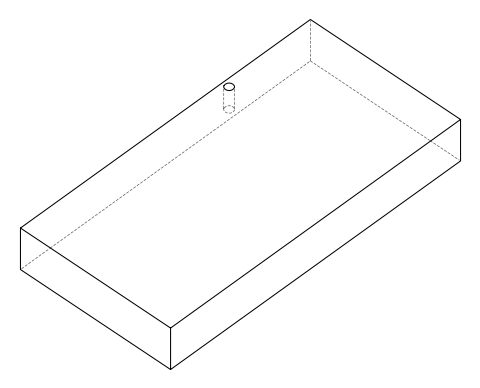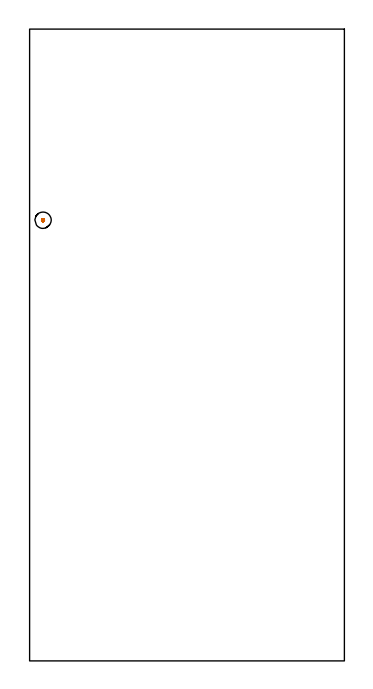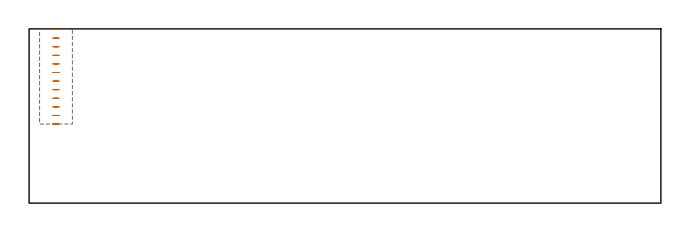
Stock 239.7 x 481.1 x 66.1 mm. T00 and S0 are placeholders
(PLAN: 1 operations, 0 tool changes, 0.6 min)
(1 MILL_BLIND_HOLE_FROM_SOLID_MATERIAL | STEP1POCKET | UGT0201_128 | Spiral | 0.55 min | 4351 mm3)
(TOOL UGT0201_128 | Carbide End Mill 10.0 | D10 FL15 Z4)
(OP 1 MILL_BLIND_HOLE_FROM_SOLID_MATERIAL)
G17 G21 G94 G90
T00 M6
G54
G17 G0 G90 X10.2 Y335.6 S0 M3
G43 Z76.1 H0
Z65.842
G94 G3 X10.8 Y336.2 R0.6 F250.
X10.2 Y336.8 R0.6
X9. Y335.6 R1.2
X10.2 Y336.8 R-1.2
X9.6 Y336.2 R0.6
X10.2 Y335.6 R0.6
G0 Z62.583
G3 X10.8 Y336.2 R0.6
X10.2 Y336.8 R0.6
X9. Y335.6 R1.2
X10.2 Y336.8 R-1.2
X9.6 Y336.2 R0.6
X10.2 Y335.6 R0.6
G0 Z59.325
G3 X10.8 Y336.2 R0.6
X10.2 Y336.8 R0.6
X9. Y335.6 R1.2
X10.2 Y336.8 R-1.2
X9.6 Y336.2 R0.6
X10.2 Y335.6 R0.6
G0 Z56.067
G3 X10.8 Y336.2 R0.6
X10.2 Y336.8 R0.6
X9. Y335.6 R1.2
X10.2 Y336.8 R-1.2
X9.6 Y336.2 R0.6
X10.2 Y335.6 R0.6
G0 Z52.808
G3 X10.8 Y336.2 R0.6
X10.2 Y336.8 R0.6
X9. Y335.6 R1.2
X10.2 Y336.8 R-1.2
X9.6 Y336.2 R0.6
X10.2 Y335.6 R0.6
G0 Z49.55
G3 X10.8 Y336.2 R0.6
X10.2 Y336.8 R0.6
X9. Y335.6 R1.2
X10.2 Y336.8 R-1.2
X9.6 Y336.2 R0.6
X10.2 Y335.6 R0.6
G0 Z46.292
G3 X10.8 Y336.2 R0.6
X10.2 Y336.8 R0.6
X9. Y335.6 R1.2
X10.2 Y336.8 R-1.2
X9.6 Y336.2 R0.6
X10.2 Y335.6 R0.6
G0 Z43.033
G3 X10.8 Y336.2 R0.6
X10.2 Y336.8 R0.6
X9. Y335.6 R1.2
X10.2 Y336.8 R-1.2
X9.6 Y336.2 R0.6
X10.2 Y335.6 R0.6
G0 Z39.775
G3 X10.8 Y336.2 R0.6
X10.2 Y336.8 R0.6
X9. Y335.6 R1.2
X10.2 Y336.8 R-1.2
X9.6 Y336.2 R0.6
X10.2 Y335.6 R0.6
G0 Z36.517
G3 X10.8 Y336.2 R0.6
X10.2 Y336.8 R0.6
X9. Y335.6 R1.2
X10.2 Y336.8 R-1.2
X9.6 Y336.2 R0.6
X10.2 Y335.6 R0.6
G0 Z33.258
G3 X10.8 Y336.2 R0.6
X10.2 Y336.8 R0.6
X9. Y335.6 R1.2
X10.2 Y336.8 R-1.2
X9.6 Y336.2 R0.6
X10.2 Y335.6 R0.6
G0 Z30.
G3 X10.8 Y336.2 R0.6
X10.2 Y336.8 R0.6
X9. Y335.6 R1.2
X10.2 Y336.8 R-1.2
X9.6 Y336.2 R0.6
X10.2 Y335.6 R0.6
G0 Z76.1
M5
M2
